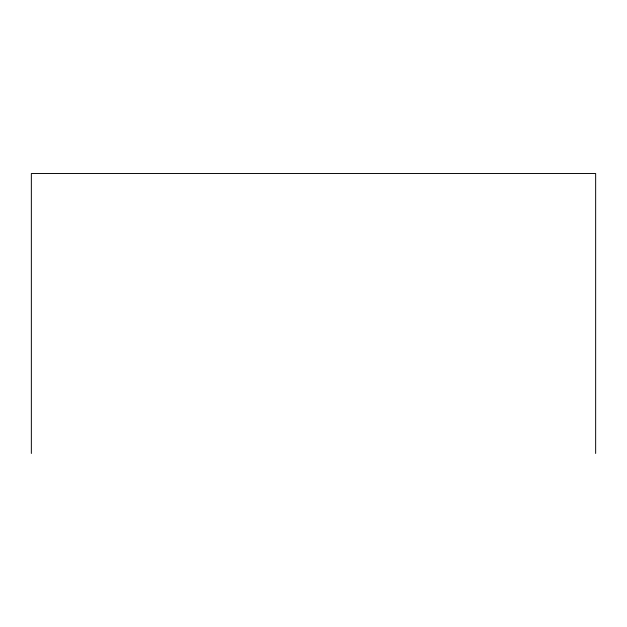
<?xml version="1.0" encoding="UTF-8"?>
<svg xmlns="http://www.w3.org/2000/svg" width="627" height="627" viewBox="0 0 627 627"><rect width="100%" height="100%" fill="white"/><g stroke="black" fill="none" stroke-linecap="round" stroke-linejoin="round"><path stroke-width="0.94" d="M595.65 453.47L595.65 173.53L31.35 173.53L31.35 453.47"/></g></svg>
